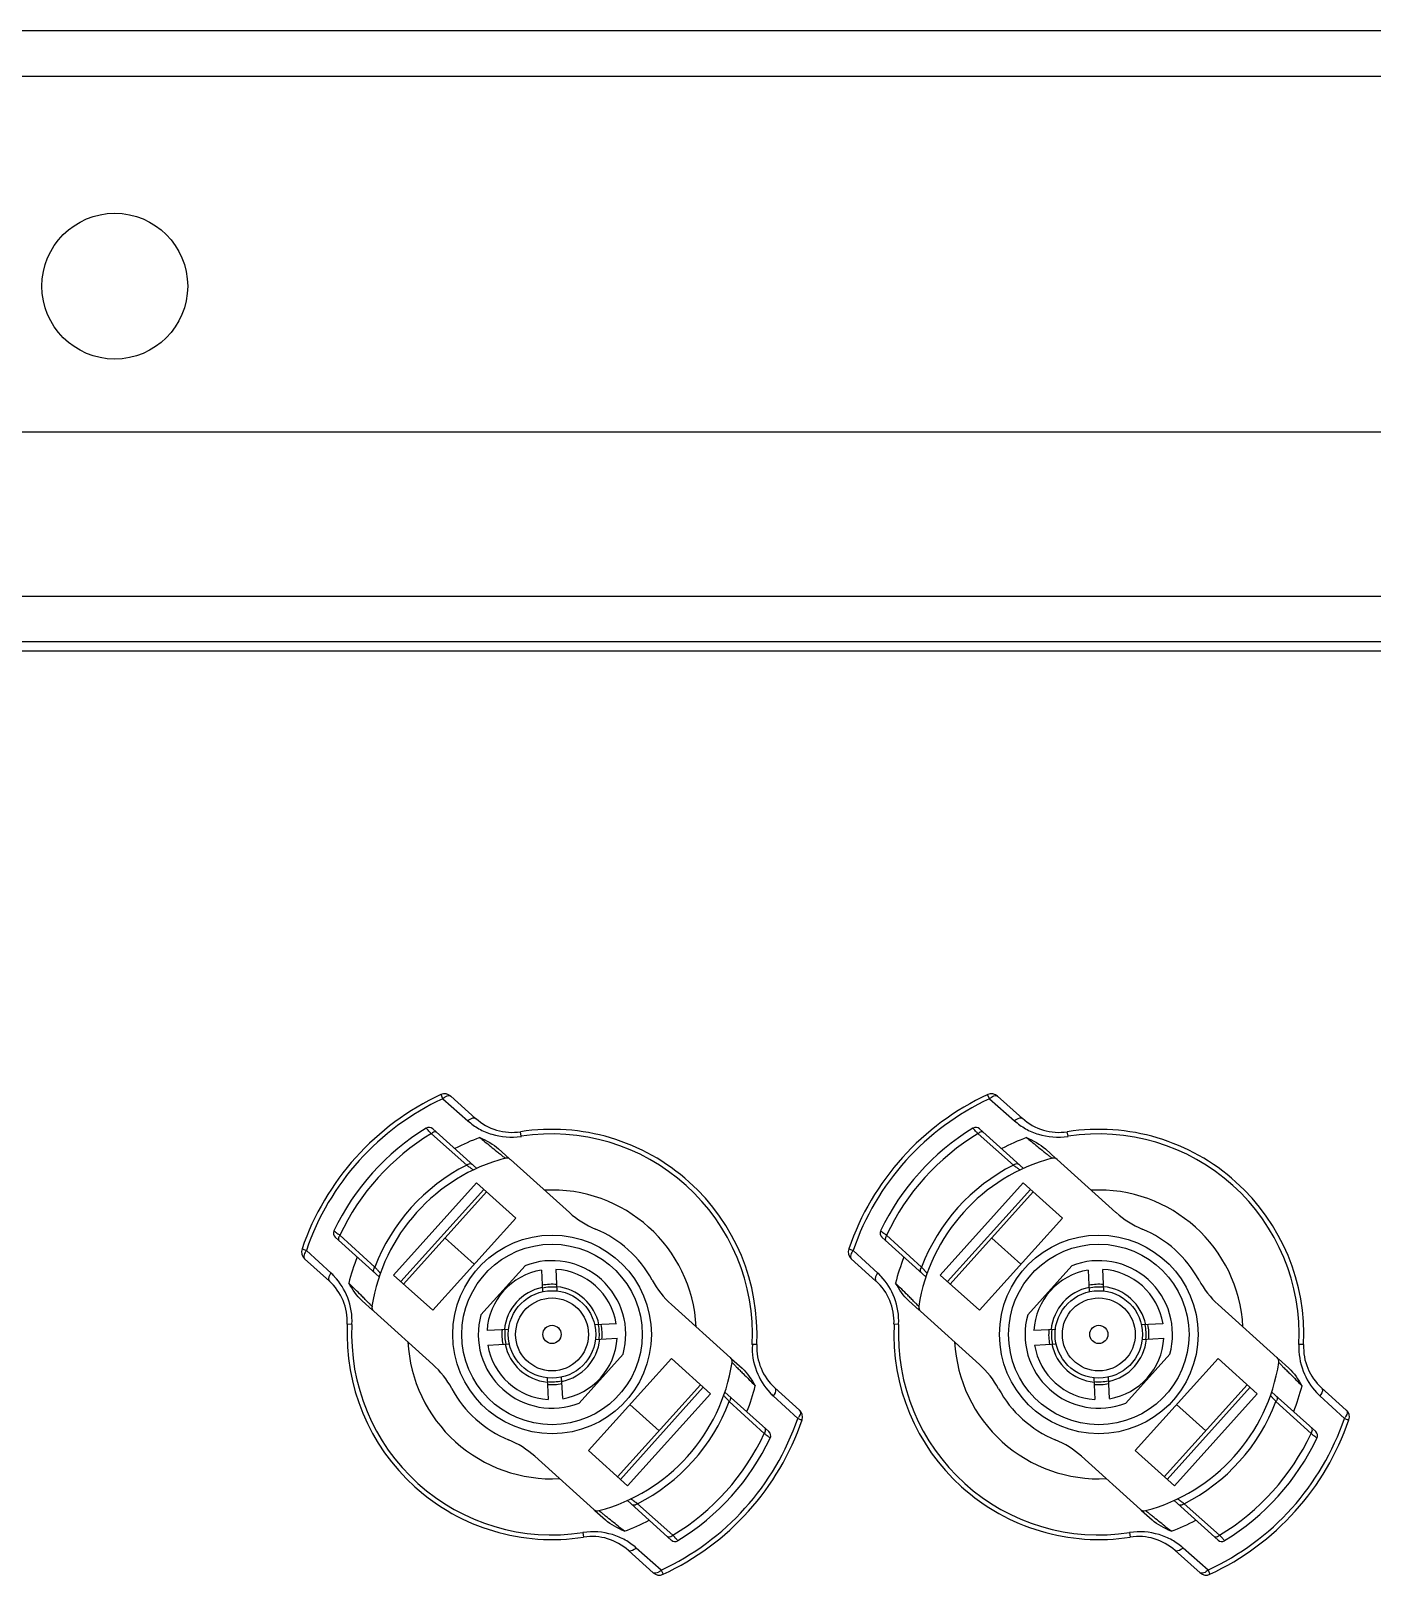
# Model space of a CAD drawing. Header units: millimetres. Extents: x 10297564 to 11610295, y -9287743 to -8409454.
# Drawn here: x 10488630 to 10490107, y -9075294 to -9073594 of the extents above; entities that cross this region are included whole.
import ezdxf

# ---------------------------------------------------------------- set-up
doc = ezdxf.new("R2010")
doc.units = ezdxf.units.MM
doc.header["$LTSCALE"] = 100
doc.layers.add('-0', color=7, linetype='Continuous')

# ---------------------------------------------------------------- blocks, each defined once
blk = doc.blocks.new('인버터 외형도')
at = {"layer": '-0', "linetype": 'Continuous'}
for p, q in [((99257.7, 55947.4), (85171.9, 55947.4)), ((99295.3, 55909.8), (85134.2, 55909.8)), ((99295.3, 55616.3), (85134.2, 55616.3)), ((85292.3, 55480.9), (99137.3, 55480.9)), ((86210.2, 55443.3), (98219.3, 55443.3)), ((85668.5, 55435.7), (98761.1, 55435.7)), ((89957.6, 55066), (89956, 55069.4)), ((89984.6, 55049.7), (89964.2, 55068.1)), ((90409, 55066), (90407.4, 55069.4)), ((90436.1, 55049.7), (90415.6, 55068.1)), ((89957.6, 55066), (89978.2, 55047.7)), ((90409, 55066), (90429.6, 55047.7)), ((89985.5, 55008.4), (89949.2, 55041.1)), ((90437, 55008.4), (90400.7, 55041.1)), ((89948.1, 55037.1), (89977.3, 55011.1)), ((90022.3, 55035), (90021.7, 55038.7)), ((90399.5, 55037.1), (90428.7, 55011.1)), ((90473.8, 55035), (90473.2, 55038.7)), ((90012.3, 55016.7), (90003.6, 55024.5)), ((90013.3, 55015.8), (90062, 54972)), ((90463.8, 55016.7), (90455.1, 55024.5)), ((90464.7, 55015.8), (90513.4, 54972)), ((89985.3, 54996.4), (89916.9, 54920.4)), ((89991.3, 54991), (89922.8, 54915)), ((89985.3, 54996.4), (90017.7, 54967.3)), ((90436.8, 54996.4), (90368.3, 54920.4)), ((90442.8, 54991), (90374.3, 54915)), ((90436.8, 54996.4), (90469.1, 54967.3)), ((89993.6, 54989), (89925.1, 54912.9)), ((90445.1, 54989), (90376.6, 54912.9)), ((90017.7, 54967.3), (89949.2, 54891.3)), ((90469.1, 54967.3), (90400.7, 54891.3)), ((89905, 54919), (89868.7, 54951.6)), ((89901.4, 54926.9), (89872.5, 54953.2)), ((90356.4, 54919), (90320.1, 54951.6)), ((90352.9, 54926.9), (90324, 54953.2)), ((89841.3, 54942), (89844.8, 54940.7)), ((89865.2, 54922.1), (89844.8, 54940.7)), ((89959.4, 54950.9), (89983.4, 54929.3)), ((90292.7, 54942), (90296.3, 54940.7)), ((90316.6, 54922.1), (90296.3, 54940.7)), ((90410.9, 54950.9), (90434.9, 54929.3)), ((89843.3, 54933.9), (89863.8, 54915.5)), ((89989, 54887.7), (90025.4, 54928.1)), ((90294.8, 54933.9), (90315.2, 54915.5)), ((90440.5, 54887.7), (90476.9, 54928.1)), ((89949.2, 54891.3), (89916.9, 54920.4)), ((90038.9, 54924.4), (90039.9, 54906.4)), ((90051.9, 54907), (90051, 54925)), ((90400.7, 54891.3), (90368.3, 54920.4)), ((90490.4, 54924.4), (90491.3, 54906.4)), ((90503.4, 54907), (90502.4, 54925)), ((89899.5, 54891.5), (89890.9, 54899.2)), ((89900.5, 54890.6), (89949.2, 54846.7)), ((90195, 54852.2), (90146.3, 54896.1)), ((90350.9, 54891.5), (90342.3, 54899.2)), ((90352, 54890.6), (90400.7, 54846.7)), ((90646.5, 54852.2), (90597.7, 54896.1)), ((89882.4, 54879.6), (89878.6, 54879.8)), ((90012.1, 54875.6), (89994.1, 54874.6)), ((90100.8, 54880.2), (90082.7, 54879.3)), ((90333.9, 54879.6), (90330.1, 54879.8)), ((90463.6, 54875.6), (90445.6, 54874.6)), ((90552.2, 54880.2), (90534.2, 54879.3)), ((89994.7, 54862.6), (90012.8, 54863.5)), ((90083.3, 54867.2), (90101.4, 54868.2)), ((90216.8, 54863), (90213.1, 54863.2)), ((90446.2, 54862.6), (90464.2, 54863.5)), ((90534.8, 54867.2), (90552.9, 54868.2)), ((90668.3, 54863), (90664.5, 54863.2)), ((90106.5, 54855.1), (90070.1, 54814.7)), ((90077.8, 54775.5), (90146.3, 54851.5)), ((90146.3, 54851.5), (90178.6, 54822.4)), ((90196, 54851.3), (90204.6, 54843.5)), ((90557.9, 54855.1), (90521.6, 54814.7)), ((90529.3, 54775.5), (90597.7, 54851.5)), ((90597.7, 54851.5), (90630.1, 54822.4)), ((90647.5, 54851.3), (90656.1, 54843.5)), ((90043.6, 54835.8), (90044.5, 54817.7)), ((90056.5, 54818.4), (90055.6, 54836.4)), ((90101.8, 54753.8), (90170.3, 54829.9)), ((90104.2, 54751.7), (90172.6, 54827.8)), ((90252.1, 54808.9), (90231.7, 54827.2)), ((90495, 54835.8), (90496, 54817.7)), ((90508, 54818.4), (90507.1, 54836.4)), ((90553.3, 54753.8), (90621.8, 54829.9)), ((90555.6, 54751.7), (90624.1, 54827.8)), ((90703.6, 54808.9), (90683.2, 54827.2)), ((90178.6, 54822.4), (90110.1, 54746.4)), ((90136.1, 54791.8), (90112, 54813.5)), ((90226.8, 54791.2), (90190.5, 54823.8)), ((90194, 54815.9), (90223, 54789.6)), ((90230.3, 54820.6), (90250.7, 54802)), ((90630.1, 54822.4), (90561.6, 54746.4)), ((90587.6, 54791.8), (90563.5, 54813.5)), ((90678.3, 54791.2), (90642, 54823.8)), ((90645.5, 54815.9), (90674.5, 54789.6)), ((90681.8, 54820.6), (90702.1, 54802)), ((90110.1, 54746.4), (90077.8, 54775.5)), ((90561.6, 54746.4), (90529.3, 54775.5)), ((90033.5, 54770.8), (90082.2, 54727)), ((90485, 54770.8), (90533.7, 54727)), ((90083.1, 54726.1), (90091.8, 54718.3)), ((90146.2, 54701.7), (90110, 54734.4)), ((90147.4, 54705.7), (90118.2, 54731.7)), ((90534.6, 54726.1), (90543.3, 54718.3)), ((90597.7, 54701.7), (90561.4, 54734.4)), ((90598.9, 54705.7), (90569.7, 54731.7)), ((90073.2, 54707.8), (90073.7, 54704.1)), ((90524.6, 54707.8), (90525.2, 54704.1)), ((90110.9, 54693), (90131.3, 54674.7)), ((90137.9, 54676.8), (90117.3, 54695.1)), ((90562.3, 54693), (90582.8, 54674.7)), ((90589.4, 54676.8), (90568.8, 54695.1)), ((90137.9, 54676.8), (90139.5, 54673.4)), ((90589.4, 54676.8), (90591, 54673.4))]:
    blk.add_line(p, q, dxfattribs=at)
for centre, radius in [((89686.6, 55736.7), 60.2), ((90047.7, 54871.4), 82), ((90499.2, 54871.4), 82), ((90047.7, 54871.4), 74.5), ((90499.2, 54871.4), 74.5), ((90047.7, 54871.4), 36.1), ((90047.7, 54871.4), 30.1), ((90499.2, 54871.4), 36.1), ((90499.2, 54871.4), 30.1), ((90047.7, 54871.4), 7.52), ((90499.2, 54871.4), 7.52)]:
    blk.add_circle(centre, radius, dxfattribs=at)
for centre, radius, start, end in [((90047.7, 54871.4), 218.2, 114.8676, 161.1324), ((89959.1, 55062.5), 7.52, 48, 114.8676), ((89967.6, 55055.1), 14.8, 129.2962, 132.6551), ((90499.2, 54871.4), 218.2, 114.8676, 161.1324), ((90410.6, 55062.5), 7.52, 48, 114.8676), ((90419, 55055.1), 14.8, 129.2962, 132.6551), ((90047.7, 54871.4), 214.4, 114.8689, 161.1314), ((90499.2, 54871.4), 214.4, 114.8689, 161.1314), ((90047.7, 54871.4), 199.4, 121.3985, 154.6015), ((89946.2, 55037.7), 4.51, 48, 121.3985), ((90014.8, 55083.3), 45.1, 228, 278.8333), ((90047.7, 54871.4), 169.3, 357.1667, 98.8333), ((90499.2, 54871.4), 199.4, 121.3985, 154.6015), ((90397.7, 55037.7), 4.51, 48, 121.3985), ((90466.3, 55083.3), 45.1, 228, 278.8333), ((90499.2, 54871.4), 169.3, 357.1667, 98.8333), ((90047.7, 54871.4), 193.4, 121.0224, 154.9776), ((90170.4, 55248.8), 307, 223.1811, 223.591), ((90047.7, 54871.4), 173.1, 110.1614, 117.5973), ((90015.5, 55074.2), 39.9, 279.4384, 279.8667), ((90047.7, 54871.4), 165.5, 357.1676, 98.833), ((90499.2, 54871.4), 193.4, 121.0224, 154.9776), ((90621.9, 55248.8), 307, 223.1811, 223.591), ((90499.2, 54871.4), 173.1, 110.1614, 117.5973), ((90467, 55074.2), 39.9, 279.4384, 279.8667), ((90499.2, 54871.4), 165.5, 357.1676, 98.833), ((90047.7, 54871.4), 150.5, 104.8802, 171.1198), ((90010.2, 55012.5), 4.51, 48, 104.8802), ((90499.2, 54871.4), 150.5, 104.8802, 171.1198), ((90461.7, 55012.5), 4.51, 48, 104.8802), ((90047.7, 54871.4), 156.5, 116.7696, 159.2301), ((90177.3, 55279.4), 334.6, 233.8075, 233.9317), ((90499.2, 54871.4), 156.5, 116.7696, 159.2301), ((90628.8, 55279.4), 334.6, 233.8075, 233.9317), ((90047.7, 54871.4), 119.2, 3, 93), ((90499.2, 54871.4), 119.2, 3, 93), ((90112.3, 55027.9), 75.2, 228, 247.5718), ((90563.8, 55027.9), 75.2, 228, 247.5718), ((89871.7, 54955), 4.51, 154.6015, 228), ((89686.5, 54711.6), 304.9, 52.4084, 52.821), ((90047.7, 54871.4), 94.1, 28.4282, 67.5718), ((90323.2, 54955), 4.51, 154.6015, 228), ((90138, 54711.6), 304.9, 52.4084, 52.821), ((90499.2, 54871.4), 94.1, 28.4282, 67.5718), ((89848.4, 54939.5), 7.52, 161.1324, 228), ((89856.6, 54932), 14.7, 143.3433, 146.7073), ((90299.8, 54939.5), 7.52, 161.1324, 228), ((90308.1, 54932), 14.7, 143.3433, 146.7073), ((90047.7, 54871.4), 173.1, 158.4027, 165.8386), ((90047.7, 54871.4), 60.9, 344.4836, 111.5164), ((90499.2, 54871.4), 173.1, 158.4027, 165.8386), ((90499.2, 54871.4), 60.9, 344.4836, 111.5164), ((89833.5, 54882), 45.1, 357.1667, 48), ((89811.2, 54865.9), 78, 43.2552, 46.1552), ((89657, 54701.2), 332.7, 42.0688, 42.1936), ((90047.7, 54871.4), 53.8, 99.4302, 176.5698), ((90047.7, 54871.4), 53.8, 9.4302, 86.5698), ((90196.6, 54952), 75.2, 208.4282, 228), ((90285, 54882), 45.1, 357.1667, 48), ((90262.6, 54865.9), 78, 43.2552, 46.1552), ((90108.4, 54701.2), 332.7, 42.0688, 42.1936), ((90499.2, 54871.4), 53.8, 99.4302, 176.5698), ((90499.2, 54871.4), 53.8, 9.4302, 86.5698), ((90648.1, 54952), 75.2, 208.4282, 228), ((90047.7, 54871.4), 39.6, 101.7342, 174.2658), ((90047.7, 54871.4), 41.4, 84.6364, 101.3636), ((90047.7, 54871.4), 39.1, 84.2461, 101.7539), ((90047.7, 54871.4), 39.6, 11.7342, 84.2658), ((90499.2, 54871.4), 39.6, 101.7342, 174.2658), ((90499.2, 54871.4), 41.4, 84.6364, 101.3636), ((90499.2, 54871.4), 39.1, 84.2461, 101.7539), ((90499.2, 54871.4), 39.6, 11.7342, 84.2658), ((89903.5, 54893.9), 4.51, 171.1198, 228), ((90047.7, 54871.4), 60.9, 164.4836, 291.5164), ((90355, 54893.9), 4.51, 171.1198, 228), ((90499.2, 54871.4), 60.9, 164.4836, 291.5164), ((90047.7, 54871.4), 169.3, 177.1667, 278.8333), ((90047.7, 54871.4), 165.5, 177.1676, 278.833), ((89841, 54882.3), 41.5, 356.2133, 356.6341), ((90047.7, 54871.4), 41.4, 174.6364, 191.3636), ((90047.7, 54871.4), 39.1, 174.2461, 191.7539), ((90047.7, 54871.4), 39.1, 354.2461, 11.7539), ((90047.7, 54871.4), 41.4, 354.6364, 11.3636), ((90499.2, 54871.4), 169.3, 177.1667, 278.8333), ((90499.2, 54871.4), 165.5, 177.1676, 278.833), ((90292.5, 54882.3), 41.5, 356.2133, 356.6341), ((90499.2, 54871.4), 41.4, 174.6364, 191.3636), ((90499.2, 54871.4), 39.1, 174.2461, 191.7539), ((90499.2, 54871.4), 39.1, 354.2461, 11.7539), ((90499.2, 54871.4), 41.4, 354.6364, 11.3636), ((90047.7, 54871.4), 119.2, 183, 273), ((90047.7, 54871.4), 53.8, 189.4302, 266.5698), ((90047.7, 54871.4), 39.6, 191.7342, 264.2658), ((90047.7, 54871.4), 39.6, 281.7342, 354.2658), ((90047.7, 54871.4), 53.8, 279.4302, 356.5698), ((90254.5, 54860.5), 41.6, 176.2191, 176.6393), ((90261.9, 54860.8), 45.1, 177.1667, 228), ((90499.2, 54871.4), 119.2, 183, 273), ((90499.2, 54871.4), 53.8, 189.4302, 266.5698), ((90499.2, 54871.4), 39.6, 191.7342, 264.2658), ((90499.2, 54871.4), 39.6, 281.7342, 354.2658), ((90499.2, 54871.4), 53.8, 279.4302, 356.5698), ((90706, 54860.5), 41.6, 176.2191, 176.6393), ((90713.4, 54860.8), 45.1, 177.1667, 228), ((90192, 54848.9), 4.51, 351.1198, 48), ((90643.4, 54848.9), 4.51, 351.1198, 48), ((89898.9, 54790.8), 75.2, 28.4282, 48), ((90047.7, 54871.4), 150.5, 284.8802, 351.1198), ((90350.3, 54790.8), 75.2, 28.4282, 48), ((90499.2, 54871.4), 150.5, 284.8802, 351.1198), ((90047.7, 54871.4), 94.1, 208.4282, 247.5718), ((90047.7, 54871.4), 39.1, 264.2461, 281.7539), ((90047.7, 54871.4), 41.4, 264.6364, 281.3636), ((90047.7, 54871.4), 173.1, 338.4027, 345.8386), ((90499.2, 54871.4), 94.1, 208.4282, 247.5718), ((90499.2, 54871.4), 39.1, 264.2461, 281.7539), ((90499.2, 54871.4), 41.4, 264.6364, 281.3636), ((90499.2, 54871.4), 173.1, 338.4027, 345.8386), ((90047.7, 54871.4), 156.5, 296.7696, 339.2301), ((90438.5, 55041.6), 332.7, 222.0688, 222.1936), ((90284.3, 54876.9), 78, 223.2553, 226.1555), ((90499.2, 54871.4), 156.5, 296.7696, 339.2301), ((90890, 55041.6), 332.7, 222.0688, 222.1936), ((90735.8, 54876.9), 78, 223.2553, 226.1555), ((90047.7, 54871.4), 214.4, 294.8685, 341.1312), ((90047.7, 54871.4), 218.2, 294.8676, 341.1324), ((90239.1, 54810.6), 14.4, 323.3235, 326.803), ((90247.1, 54803.3), 7.52, 341.1324, 48), ((90499.2, 54871.4), 214.4, 294.8685, 341.1312), ((90499.2, 54871.4), 218.2, 294.8676, 341.1324), ((90690.6, 54810.6), 14.4, 323.3235, 326.803), ((90698.6, 54803.3), 7.52, 341.1324, 48), ((90047.7, 54871.4), 193.4, 301.0224, 334.9776), ((90047.7, 54871.4), 199.4, 301.3985, 334.6015), ((90409, 55031.2), 304.9, 232.4084, 232.821), ((90223.8, 54787.8), 4.51, 334.6015, 48), ((90499.2, 54871.4), 193.4, 301.0224, 334.9776), ((90499.2, 54871.4), 199.4, 301.3985, 334.6015), ((90860.4, 55031.2), 304.9, 232.4084, 232.821), ((90675.3, 54787.8), 4.51, 334.6015, 48), ((89983.1, 54714.9), 75.2, 48, 67.5718), ((90434.6, 54714.9), 75.2, 48, 67.5718), ((90085.2, 54730.3), 4.51, 228, 284.8802), ((89918.2, 54463.4), 334.6, 53.8075, 53.9317), ((90536.7, 54730.3), 4.51, 228, 284.8802), ((90369.7, 54463.4), 334.6, 53.8075, 53.9317), ((90047.7, 54871.4), 173.1, 290.1614, 297.5973), ((90499.2, 54871.4), 173.1, 290.1614, 297.5973), ((90080, 54668.5), 39.9, 99.4331, 99.8608), ((90080.7, 54659.5), 45.1, 48, 98.8333), ((90149.3, 54705), 4.51, 228, 301.3985), ((89925.1, 54494), 307, 43.1811, 43.591), ((90531.5, 54668.5), 39.9, 99.4331, 99.8608), ((90532.1, 54659.5), 45.1, 48, 98.8333), ((90600.7, 54705), 4.51, 228, 301.3985), ((90376.6, 54494), 307, 43.1811, 43.591), ((90136.3, 54680.2), 7.52, 228, 294.8676), ((90127.9, 54687.7), 14.8, 309.2931, 312.647), ((90587.8, 54680.2), 7.52, 228, 294.8676), ((90579.4, 54687.7), 14.8, 309.2931, 312.647)]:
    blk.add_arc(centre, radius, start, end, dxfattribs=at)
for points, knots in [([(89958.2, 55066.5), (89958.8, 55067), (89960.4, 55068.2), (89963.1, 55069.1), (89964.2, 55068.1)], [0, 0, 0, 0, 0.338702, 1, 1, 1, 1]), ([(90409.7, 55066.5), (90410.2, 55067), (90411.8, 55068.2), (90414.6, 55069.1), (90415.6, 55068.1)], [0, 0, 0, 0, 0.338702, 1, 1, 1, 1]), ([(89946.6, 55038.7), (89946.2, 55039.1), (89945.5, 55039.8), (89944.7, 55040.8), (89944.1, 55041.1), (89943.9, 55041.6), (89943.9, 55041.6)], [0, 0, 0, 0, 0.424919, 0.740108, 0.93407, 1, 1, 1, 1]), ([(89978.2, 55047.7), (89978.8, 55048.2), (89980.4, 55049.5), (89983.4, 55050.8), (89984.6, 55049.7)], [0, 0, 0, 0, 0.332084, 1, 1, 1, 1]), ([(89978.2, 55047.7), (89981, 55045.3), (89987.2, 55040.7), (90001.7, 55034.7), (90014.1, 55033.6), (90022, 55034.9)], [0, 0, 0, 0, 0.238069, 0.484653, 1, 1, 1, 1]), ([(90398, 55038.7), (90397.6, 55039.1), (90397, 55039.8), (90396.1, 55040.8), (90395.6, 55041.1), (90395.4, 55041.6), (90395.3, 55041.6)], [0, 0, 0, 0, 0.424919, 0.740108, 0.93407, 1, 1, 1, 1]), ([(90429.6, 55047.7), (90430.2, 55048.2), (90431.9, 55049.5), (90434.9, 55050.8), (90436.1, 55049.7)], [0, 0, 0, 0, 0.332084, 1, 1, 1, 1]), ([(90429.6, 55047.7), (90432.5, 55045.3), (90438.6, 55040.7), (90453.1, 55034.7), (90465.5, 55033.6), (90473.5, 55034.9)], [0, 0, 0, 0, 0.238069, 0.484653, 1, 1, 1, 1]), ([(89952.5, 55038.2), (89952.2, 55038.4), (89950.7, 55039), (89949, 55038), (89948.1, 55037.1)], [0, 0, 0, 0, 0.196664, 1, 1, 1, 1]), ([(89988.1, 55033.9), (89989.4, 55032.8), (89994.1, 55029), (89998.7, 55025.2), (90002.1, 55022.5)], [0, 0, 0, 0, 0.281113, 1, 1, 1, 1]), ([(90404, 55038.2), (90403.7, 55038.4), (90402.2, 55039), (90400.5, 55038), (90399.5, 55037.1)], [0, 0, 0, 0, 0.196664, 1, 1, 1, 1]), ([(90439.6, 55033.9), (90440.9, 55032.8), (90445.5, 55029), (90450.2, 55025.2), (90453.6, 55022.5)], [0, 0, 0, 0, 0.281113, 1, 1, 1, 1]), ([(90002.1, 55022.5), (90003.1, 55021.7), (90004.8, 55020.4), (90006.9, 55018.4), (90008.3, 55017.7), (90008.9, 55016.8), (90009.1, 55016.8)], [0, 0, 0, 0, 0.416449, 0.733013, 0.931329, 1, 1, 1, 1]), ([(90453.6, 55022.5), (90454.5, 55021.7), (90456.3, 55020.4), (90458.4, 55018.4), (90459.8, 55017.7), (90460.4, 55016.8), (90460.6, 55016.8)], [0, 0, 0, 0, 0.416449, 0.733013, 0.931329, 1, 1, 1, 1]), ([(89977.3, 55011.1), (89977.6, 55011.4), (89978.8, 55012.3), (89980.7, 55012.7), (89981.5, 55012)], [0, 0, 0, 0, 0.312788, 1, 1, 1, 1]), ([(89980.3, 55008.9), (89980.9, 55008.5), (89981.6, 55007.8), (89982.5, 55007.4), (89982.7, 55007.1), (89982.8, 55007.1)], [0, 0, 0, 0, 0.736988, 0.932727, 1, 1, 1, 1]), ([(90428.7, 55011.1), (90429.1, 55011.4), (90430.2, 55012.3), (90432.2, 55012.7), (90433, 55012)], [0, 0, 0, 0, 0.312788, 1, 1, 1, 1]), ([(90431.7, 55008.9), (90432.4, 55008.5), (90433.1, 55007.8), (90434, 55007.4), (90434.2, 55007.1), (90434.2, 55007.1)], [0, 0, 0, 0, 0.736988, 0.932727, 1, 1, 1, 1]), ([(89867.6, 54956.9), (89867.6, 54956.8), (89868.1, 54956.7), (89868.5, 54956.2), (89869.6, 54955.5), (89870.3, 54954.9), (89870.7, 54954.5)], [0, 0, 0, 0, 0.065935, 0.259896, 0.575085, 1, 1, 1, 1]), ([(89872.5, 54953.2), (89872.2, 54952.8), (89871.4, 54951.5), (89871.1, 54949.4), (89871.9, 54948.7)], [0, 0, 0, 0, 0.318855, 1, 1, 1, 1]), ([(90319.1, 54956.9), (90319, 54956.8), (90319.6, 54956.7), (90319.9, 54956.2), (90321, 54955.5), (90321.8, 54954.9), (90322.2, 54954.5)], [0, 0, 0, 0, 0.065935, 0.259896, 0.575085, 1, 1, 1, 1]), ([(90324, 54953.2), (90323.7, 54952.8), (90322.9, 54951.5), (90322.6, 54949.4), (90323.4, 54948.7)], [0, 0, 0, 0, 0.318855, 1, 1, 1, 1]), ([(89844.3, 54940), (89843.9, 54939.4), (89842.9, 54937.7), (89842.3, 54934.9), (89843.3, 54933.9)], [0, 0, 0, 0, 0.338669, 1, 1, 1, 1]), ([(90295.8, 54940), (90295.4, 54939.4), (90294.4, 54937.7), (90293.8, 54934.9), (90294.8, 54933.9)], [0, 0, 0, 0, 0.338669, 1, 1, 1, 1]), ([(89900.9, 54922.6), (89900.7, 54922.8), (89900, 54924.2), (89900.7, 54925.9), (89901.4, 54926.9)], [0, 0, 0, 0, 0.191653, 1, 1, 1, 1]), ([(90352.4, 54922.6), (90352.2, 54922.8), (90351.4, 54924.2), (90352.2, 54925.9), (90352.9, 54926.9)], [0, 0, 0, 0, 0.191653, 1, 1, 1, 1]), ([(89865.2, 54922.1), (89864.7, 54921.5), (89863.6, 54919.7), (89862.6, 54916.6), (89863.8, 54915.5)], [0, 0, 0, 0, 0.332083, 1, 1, 1, 1]), ([(89882.4, 54879.9), (89882.9, 54887.2), (89880.4, 54901.8), (89872.7, 54914.3), (89867.9, 54919.3)], [0, 0, 0, 0, 0.515411, 1, 1, 1, 1]), ([(89892.7, 54901), (89891.8, 54901.9), (89887.6, 54906.2), (89883.3, 54910.4), (89879.9, 54913.7)], [0, 0, 0, 0, 0.214659, 1, 1, 1, 1]), ([(89905.9, 54921.8), (89906, 54921.9), (89905.6, 54922.1), (89905.2, 54922.9), (89904.4, 54923.6), (89903.9, 54924.1)], [0, 0, 0, 0, 0.067289, 0.263023, 1, 1, 1, 1]), ([(90316.6, 54922.1), (90316.2, 54921.5), (90315, 54919.7), (90314.1, 54916.6), (90315.2, 54915.5)], [0, 0, 0, 0, 0.332083, 1, 1, 1, 1]), ([(90333.9, 54879.9), (90334.3, 54887.2), (90331.9, 54901.8), (90324.2, 54914.3), (90319.4, 54919.3)], [0, 0, 0, 0, 0.515411, 1, 1, 1, 1]), ([(90344.2, 54901), (90343.3, 54901.9), (90339.1, 54906.2), (90334.7, 54910.4), (90331.4, 54913.7)], [0, 0, 0, 0, 0.214659, 1, 1, 1, 1]), ([(90357.4, 54921.8), (90357.4, 54921.9), (90357.1, 54922.1), (90356.7, 54922.9), (90355.9, 54923.6), (90355.4, 54924.1)], [0, 0, 0, 0, 0.067289, 0.263023, 1, 1, 1, 1]), ([(89899, 54894.6), (89899.1, 54894.8), (89898.1, 54895.3), (89897.3, 54896.6), (89895.1, 54898.5), (89893.6, 54900.1), (89892.7, 54901)], [0, 0, 0, 0, 0.068681, 0.266975, 0.583551, 1, 1, 1, 1]), ([(90350.5, 54894.6), (90350.6, 54894.8), (90349.6, 54895.3), (90348.7, 54896.6), (90346.6, 54898.5), (90345.1, 54900.1), (90344.2, 54901)], [0, 0, 0, 0, 0.068681, 0.266975, 0.583551, 1, 1, 1, 1]), ([(90213.1, 54862.9), (90212.6, 54855.6), (90215, 54841), (90222.8, 54828.5), (90227.5, 54823.5)], [0, 0, 0, 0, 0.515411, 1, 1, 1, 1]), ([(90664.5, 54862.9), (90664.1, 54855.6), (90666.5, 54841), (90674.3, 54828.5), (90679, 54823.5)], [0, 0, 0, 0, 0.515411, 1, 1, 1, 1]), ([(90196.4, 54848.2), (90196.4, 54848), (90197.4, 54847.5), (90198.2, 54846.2), (90200.4, 54844.2), (90201.9, 54842.7), (90202.7, 54841.8)], [0, 0, 0, 0, 0.068681, 0.266975, 0.583551, 1, 1, 1, 1]), ([(90202.7, 54841.8), (90203.7, 54840.9), (90207.9, 54836.6), (90212.2, 54832.4), (90215.5, 54829.1)], [0, 0, 0, 0, 0.214659, 1, 1, 1, 1]), ([(90647.9, 54848.2), (90647.9, 54848), (90648.8, 54847.5), (90649.7, 54846.2), (90651.8, 54844.2), (90653.3, 54842.7), (90654.2, 54841.8)], [0, 0, 0, 0, 0.068681, 0.266975, 0.583551, 1, 1, 1, 1]), ([(90654.2, 54841.8), (90655.1, 54840.9), (90659.4, 54836.6), (90663.7, 54832.4), (90667, 54829.1)], [0, 0, 0, 0, 0.214659, 1, 1, 1, 1]), ([(90231.7, 54827.2), (90232, 54827), (90233, 54824.7), (90231.5, 54822.2), (90230.3, 54820.6)], [0, 0, 0, 0, 0.166451, 1, 1, 1, 1]), ([(90683.2, 54827.2), (90683.5, 54827), (90684.5, 54824.7), (90682.9, 54822.2), (90681.8, 54820.6)], [0, 0, 0, 0, 0.166451, 1, 1, 1, 1]), ([(90189.5, 54821), (90189.5, 54820.9), (90189.8, 54820.7), (90190.3, 54819.9), (90191.1, 54819.2), (90191.6, 54818.7)], [0, 0, 0, 0, 0.067289, 0.263023, 1, 1, 1, 1]), ([(90194.5, 54820.2), (90194.7, 54820), (90195.5, 54818.6), (90194.7, 54816.9), (90194, 54815.9)], [0, 0, 0, 0, 0.191653, 1, 1, 1, 1]), ([(90641, 54821), (90641, 54820.9), (90641.3, 54820.7), (90641.8, 54819.9), (90642.5, 54819.2), (90643, 54818.7)], [0, 0, 0, 0, 0.067289, 0.263023, 1, 1, 1, 1]), ([(90646, 54820.2), (90646.2, 54820), (90647, 54818.6), (90646.2, 54816.9), (90645.5, 54815.9)], [0, 0, 0, 0, 0.191653, 1, 1, 1, 1]), ([(90250.7, 54802), (90251.2, 54802), (90252, 54801.6), (90253.2, 54801.1), (90253.7, 54801.1), (90254.2, 54800.7), (90254.2, 54800.8)], [0, 0, 0, 0, 0.41407, 0.731866, 0.931777, 1, 1, 1, 1]), ([(90252.1, 54808.9), (90252.4, 54808.6), (90253.4, 54806.5), (90252.1, 54804.2), (90251.2, 54802.7)], [0, 0, 0, 0, 0.177307, 1, 1, 1, 1]), ([(90702.1, 54802), (90702.6, 54802), (90703.5, 54801.6), (90704.6, 54801.1), (90705.2, 54801.1), (90705.7, 54800.7), (90705.7, 54800.8)], [0, 0, 0, 0, 0.41407, 0.731866, 0.931777, 1, 1, 1, 1]), ([(90703.6, 54808.9), (90703.9, 54808.6), (90704.9, 54806.5), (90703.6, 54804.2), (90702.6, 54802.7)], [0, 0, 0, 0, 0.177307, 1, 1, 1, 1]), ([(90223, 54789.6), (90223.3, 54790), (90224.1, 54791.3), (90224.3, 54793.4), (90223.5, 54794.1)], [0, 0, 0, 0, 0.318855, 1, 1, 1, 1]), ([(90227.9, 54785.9), (90227.9, 54785.9), (90227.4, 54786.1), (90227, 54786.6), (90225.9, 54787.3), (90225.2, 54787.9), (90224.7, 54788.3)], [0, 0, 0, 0, 0.065935, 0.259896, 0.575085, 1, 1, 1, 1]), ([(90674.5, 54789.6), (90674.8, 54790), (90675.6, 54791.3), (90675.8, 54793.4), (90675, 54794.1)], [0, 0, 0, 0, 0.318855, 1, 1, 1, 1]), ([(90679.3, 54785.9), (90679.4, 54785.9), (90678.8, 54786.1), (90678.5, 54786.6), (90677.4, 54787.3), (90676.6, 54787.9), (90676.2, 54788.3)], [0, 0, 0, 0, 0.065935, 0.259896, 0.575085, 1, 1, 1, 1]), ([(90115.2, 54733.9), (90114.6, 54734.3), (90113.8, 54735), (90113, 54735.4), (90112.8, 54735.7), (90112.7, 54735.7)], [0, 0, 0, 0, 0.736988, 0.932727, 1, 1, 1, 1]), ([(90566.7, 54733.9), (90566.1, 54734.3), (90565.3, 54735), (90564.4, 54735.4), (90564.2, 54735.7), (90564.2, 54735.7)], [0, 0, 0, 0, 0.736988, 0.932727, 1, 1, 1, 1]), ([(90093.4, 54720.3), (90092.4, 54721.1), (90090.7, 54722.4), (90088.6, 54724.4), (90087.1, 54725.1), (90086.6, 54726), (90086.4, 54726)], [0, 0, 0, 0, 0.416449, 0.733013, 0.931329, 1, 1, 1, 1]), ([(90118.2, 54731.7), (90117.9, 54731.4), (90116.7, 54730.5), (90114.7, 54730.1), (90114, 54730.8)], [0, 0, 0, 0, 0.312788, 1, 1, 1, 1]), ([(90544.9, 54720.3), (90543.9, 54721.1), (90542.2, 54722.4), (90540, 54724.4), (90538.6, 54725.1), (90538, 54726), (90537.9, 54726)], [0, 0, 0, 0, 0.416449, 0.733013, 0.931329, 1, 1, 1, 1]), ([(90569.7, 54731.7), (90569.3, 54731.4), (90568.2, 54730.5), (90566.2, 54730.1), (90565.4, 54730.8)], [0, 0, 0, 0, 0.312788, 1, 1, 1, 1]), ([(90107.4, 54708.9), (90106.1, 54710), (90101.4, 54713.8), (90096.8, 54717.6), (90093.4, 54720.3)], [0, 0, 0, 0, 0.281113, 1, 1, 1, 1]), ([(90558.9, 54708.9), (90557.5, 54710), (90552.9, 54713.8), (90548.2, 54717.6), (90544.9, 54720.3)], [0, 0, 0, 0, 0.281113, 1, 1, 1, 1]), ([(90117.3, 54695.1), (90114.4, 54697.5), (90108.3, 54702.1), (90093.8, 54708.1), (90081.4, 54709.2), (90073.4, 54707.9)], [0, 0, 0, 0, 0.238069, 0.484653, 1, 1, 1, 1]), ([(90143, 54704.6), (90143.2, 54704.4), (90144.8, 54703.8), (90146.5, 54704.8), (90147.4, 54705.7)], [0, 0, 0, 0, 0.196664, 1, 1, 1, 1]), ([(90148.9, 54704.1), (90149.3, 54703.7), (90150, 54703), (90150.8, 54702), (90151.3, 54701.7), (90151.5, 54701.2), (90151.6, 54701.2)], [0, 0, 0, 0, 0.424919, 0.740108, 0.93407, 1, 1, 1, 1]), ([(90568.8, 54695.1), (90565.9, 54697.5), (90559.8, 54702.1), (90545.3, 54708.1), (90532.9, 54709.2), (90524.9, 54707.9)], [0, 0, 0, 0, 0.238069, 0.484653, 1, 1, 1, 1]), ([(90594.5, 54704.6), (90594.7, 54704.4), (90596.3, 54703.8), (90597.9, 54704.8), (90598.9, 54705.7)], [0, 0, 0, 0, 0.196664, 1, 1, 1, 1]), ([(90600.4, 54704.1), (90600.8, 54703.7), (90601.4, 54703), (90602.3, 54702), (90602.8, 54701.7), (90603, 54701.2), (90603.1, 54701.2)], [0, 0, 0, 0, 0.424919, 0.740108, 0.93407, 1, 1, 1, 1]), ([(90117.3, 54695.1), (90116.7, 54694.6), (90115, 54693.3), (90112, 54692), (90110.9, 54693)], [0, 0, 0, 0, 0.332084, 1, 1, 1, 1]), ([(90568.8, 54695.1), (90568.2, 54694.6), (90566.5, 54693.3), (90563.5, 54692), (90562.3, 54693)], [0, 0, 0, 0, 0.332084, 1, 1, 1, 1]), ([(90137.3, 54676.3), (90136.7, 54675.8), (90135.1, 54674.6), (90132.3, 54673.7), (90131.3, 54674.7)], [0, 0, 0, 0, 0.338712, 1, 1, 1, 1]), ([(90588.7, 54676.3), (90588.2, 54675.8), (90586.6, 54674.6), (90583.8, 54673.7), (90582.8, 54674.7)], [0, 0, 0, 0, 0.338712, 1, 1, 1, 1])]:
    blk.add_open_spline(points, degree=3, knots=knots, dxfattribs=at)
for points in [[(89988.1, 55033.9), (89993.6, 55031.3), (89999.1, 55028.5), (90003.6, 55024.5)], [(90439.6, 55033.9), (90445, 55031.3), (90450.6, 55028.5), (90455.1, 55024.5)], [(89977.3, 55011.1), (89978.1, 55010.5), (89978.9, 55009.9), (89979.7, 55009.4)], [(90428.7, 55011.1), (90429.5, 55010.5), (90430.3, 55009.9), (90431.2, 55009.4)], [(89903.4, 54924.7), (89902.8, 54925.4), (89902.1, 54926.1), (89901.4, 54926.9)], [(90354.9, 54924.7), (90354.2, 54925.4), (90353.6, 54926.1), (90352.9, 54926.9)], [(89890.9, 54899.2), (89886.4, 54903.3), (89883, 54908.5), (89879.9, 54913.7)], [(90342.3, 54899.2), (90337.8, 54903.3), (90334.5, 54908.5), (90331.4, 54913.7)], [(90204.6, 54843.5), (90209.1, 54839.5), (90212.4, 54834.2), (90215.5, 54829.1)], [(90656.1, 54843.5), (90660.6, 54839.5), (90663.9, 54834.2), (90667, 54829.1)], [(90192.1, 54818.1), (90192.7, 54817.4), (90193.4, 54816.7), (90194, 54815.9)], [(90643.5, 54818.1), (90644.2, 54817.4), (90644.9, 54816.7), (90645.5, 54815.9)], [(90118.2, 54731.7), (90117.4, 54732.3), (90116.6, 54732.8), (90115.8, 54733.4)], [(90569.7, 54731.7), (90568.9, 54732.3), (90568.1, 54732.8), (90567.3, 54733.4)], [(90107.4, 54708.9), (90101.9, 54711.5), (90096.3, 54714.2), (90091.8, 54718.3)], [(90558.9, 54708.9), (90553.4, 54711.5), (90547.8, 54714.2), (90543.3, 54718.3)]]:
    blk.add_open_spline(points, degree=3, dxfattribs=at)

msp = doc.modelspace()

# ---------------------------------------------------------------- block references
at = {"xscale": 1.333333333333333, "yscale": 1.333333333333333, "zscale": 1.333333333333333}
msp.add_blockref('인버터 외형도', (10369140.6, -9148191), dxfattribs=at)

doc.saveas('drawing.dxf')
